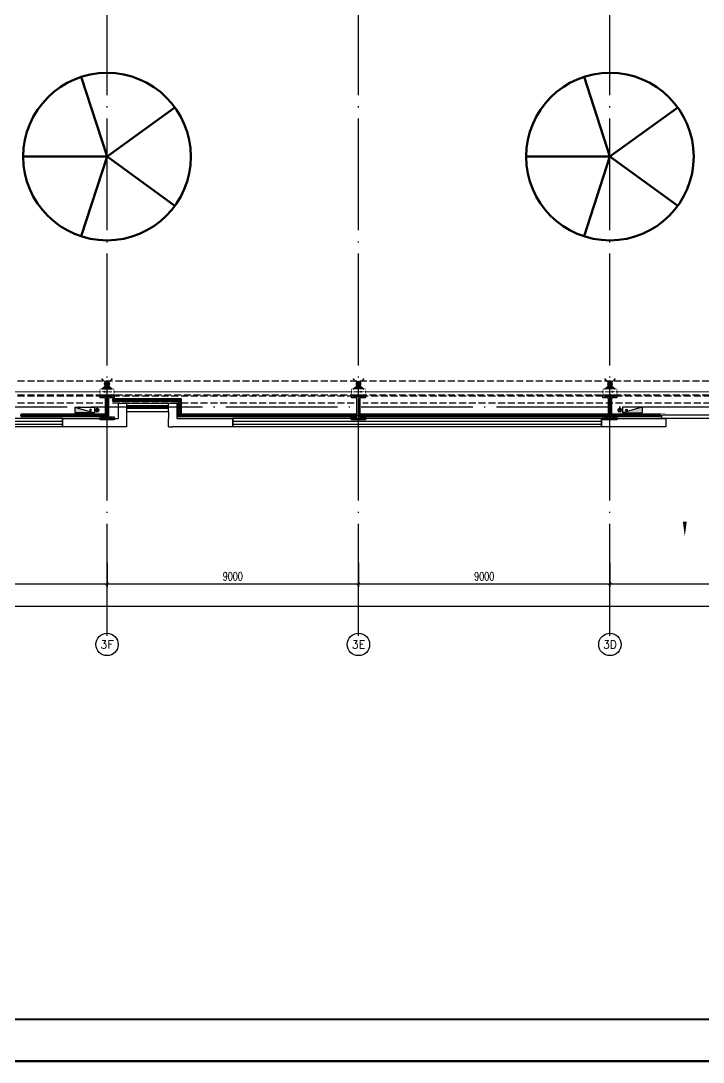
# Model space of a CAD drawing. Extents: x -1396510 to 1250330, y -1892470 to 1623980.
# Drawn here: x 471280 to 495703, y -1383327 to -1346036 of the extents above; entities that cross this region are included whole.
import ezdxf
from ezdxf.enums import TextEntityAlignment as Align

# ---------------------------------------------------------------- set-up
doc = ezdxf.new("R2010")
doc.units = 0
doc.header["$LTSCALE"] = 1000
doc.header["$MEASUREMENT"] = 0
for name, pattern in [('10平面$0$DASH', [0.35, 0.25, -0.1]), ('DASH', [0.35, 0.25, -0.1]), ('DOTE', [2.42, 2, -0.2, 0.02, -0.2])]:
    doc.linetypes.add(name, pattern=pattern)
doc.layers.get('Defpoints').update_dxf_attribs({"color": 210})
for name, color, linetype in [('0-cxFrame', 155, 'Continuous'), ('10平面$0$WINDOW', 4, 'Continuous'), ('A-AXIS-D', 1, 'Continuous'), ('A-AXIS-DOTE', 14, 'DOTE'), ('A-AXIS-SYMB', 3, 'Continuous'), ('A-HATCH-2', 251, 'Continuous'), ('A-HRAIL', 173, 'Continuous'), ('A-LIN-V', 9, 'Continuous'), ('A-SFCE', 30, 'Continuous'), ('A-WINDOW', 140, 'Continuous'), ('AS-COLN', 6, 'Continuous'), ('AS-WALL', 40, 'Continuous'), ('EQUIP-应急', 3, 'Continuous'), ('EQUIP-照明', 3, 'Continuous'), ('SB_ZF消火栓', 10, 'Continuous'), ('SB_ZF消火栓M', 10, 'Continuous'), ('WIRE-照明', 1, 'Continuous'), ('建-窗', 4, 'Continuous')]:
    doc.layers.add(name, color=color, linetype=linetype)
doc.layers.add('0-cxText', color=131, linetype='Continuous', lineweight=25)
doc.layers.add('LG-ZF消防', color=1, linetype='Continuous', lineweight=60)
doc.layers.add('A-云线2', color=3, linetype='Continuous', plot=False)
doc.styles.add('_TCH_AXIS', font='COMPLEX', dxfattribs={"bigfont": 'GBCBIG'})
doc.styles.add('_TCH_DIM_T3', font='SIMPLEX', dxfattribs={"width": 0.705882, "bigfont": 'GBCBIG'})
doc.styles.add('_TEL_DIM', font='SIMPLEX', dxfattribs={"width": 0.8, "height": 3.5, "bigfont": 'HZTXT'})
doc.styles.add('cx_tuming', font='simhei.ttf')
doc.styles.add('cx_tuqian1', font='')
doc.styles.add('黑体', font='simhei.ttf', dxfattribs={"height": 12})
doc.styles.get('cx_tuqian1').set_extended_font_data('SimSun')
doc.dimstyles.new('_TCH_ARCH&&100', dxfattribs={"dimtxt": 297.5, "dimasz": 100, "dimexe": 100, "dimexo": 100, "dimgap": 126.25, "dimtad": 1, "dimdec": 0, "dimzin": 0, "dimdsep": 46, "dimtxsty": '_TCH_DIM_T3', "dimblk": 'ARCHTICK', "dimcen": 0.09, "dimclrt": 7, "dimazin": 2, "dimtfac": 1, "dimtdec": 0, "dimtix": 1, "dimtmove": 2, "dimatfit": 3, "dimfxl": 0, "dimtolj": 1, "dimtzin": 0, "dimarcsym": 0})

# ---------------------------------------------------------------- blocks, each defined once
blk = doc.blocks.new('WINDOW2DLIB$DYNSTYLE$00000005')
at = {"color": 0}
for points in [[(-0.5, 0.5), (-0.5, -0.5)], [(-0.5, 0.5), (0.5, 0.5)], [(0.5, -0.5), (0.5, 0.5)], [(0.5, 0.1667), (-0.5, 0.1667)], [(0.5, -0.1667), (-0.5, -0.1667)], [(-0.5, -0.5), (0.5, -0.5)]]:
    blk.add_lwpolyline(points, dxfattribs=at)
blk = doc.blocks.new('10平面$0$$DorLib2D$00000126')
at = {"color": 0, "linetype": 'Continuous'}
for p, q in [((-0.532, 0.5), (-0.532, 0.9)), ((0.532, 0.9), (0.532, 0.5))]:
    blk.add_line(p, q, dxfattribs=at)
at = {"color": 0, "linetype": '10平面$0$DASH'}
for p, q in [((-0.532, 0.9), (0.532, 0.9)), ((-0.532, 0.5), (0.532, 0.5))]:
    blk.add_line(p, q, dxfattribs=at)
blk = doc.blocks.new('42343243')
at = {"layer": 'AS-WALL'}
for p, q in [((-173154, 1223170), (-175454, 1223170)), ((-175454, 1223170), (-175454, 1222870)), ((-173154, 1222620), (-173154, 1223170)), ((-171654, 1223170), (-171504, 1223170)), ((-171654, 1223170), (-171654, 1222870)), ((-169354, 1223170), (-171504, 1223170)), ((-169354, 1222870), (-169354, 1223170)), ((-153854, 1223170), (-156154, 1223170)), ((-156154, 1223170), (-156154, 1222870)), ((-153854, 1222870), (-153854, 1223170)), ((-175454, 1222870), (-173454, 1222870)), ((-173454, 1222320), (-173454, 1222870)), ((-171654, 1222870), (-171654, 1222870)), ((-171654, 1222620), (-171654, 1222870)), ((-171354, 1222320), (-171354, 1222870)), ((-171354, 1222870), (-169354, 1222870)), ((-156154, 1222870), (-153854, 1222870)), ((-173154, 1222320), (-173154, 1222620)), ((-171654, 1222620), (-171654, 1222320)), ((-173454, 1222320), (-173154, 1222320)), ((-171654, 1222320), (-171354, 1222320))]:
    blk.add_line(p, q, dxfattribs=at)
at = {"layer": '10平面$0$WINDOW', "xscale": 5000, "yscale": 300, "zscale": 300, "rotation": 180}
blk.add_blockref('10平面$0$$DorLib2D$00000126', (-151354, 1223020), dxfattribs=at)
at = {"layer": '建-窗', "zscale": 300}
for p, xscale, yscale, rotation in [((-185904, 1223020), -20900, -300, 359.9999999994913), ((-162754, 1223020), -13200, -300, 359.9999999996728), ((-172404, 1222470), -1500, 300, 179.9999999999555)]:
    blk.add_blockref('WINDOW2DLIB$DYNSTYLE$00000005', p, dxfattribs=dict(at, xscale=xscale, yscale=yscale, rotation=rotation))
blk = doc.blocks.new('4324324')
at = {"layer": 'A-HATCH-2', "color": 8, "linetype": 'DASH'}
for p, q in [((-312854, 549870), (-138054, 549870)), ((-312854, 549370), (-138054, 549370))]:
    blk.add_line(p, q, dxfattribs=at)
blk = doc.blocks.new('w4324324')
at = {"layer": 'A-HATCH-2', "color": 0, "lineweight": 60}
for q in [(-1694760, 686605), (-1697614, 684532), (-1691907, 684532), (-1696524, 681178), (-1692997, 681178)]:
    blk.add_line((-1694760, 683605), q, dxfattribs=at)
blk.add_circle((-1694760, 683605), 3000, dxfattribs=at)
blk = doc.blocks.new('342343')
at = {"layer": 'A-LIN-V', "color": 8}
for p in [(1030710, -26444), (1030710, -44444)]:
    blk.add_blockref('w4324324', p, dxfattribs=at)
blk = doc.blocks.new('w42343243')
at = {"layer": 'A-HATCH-2', "color": 8}
blk.add_lwpolyline([(-165104, 621070), (-164604, 621070), (-164604, 620958), (-164800, 620958), (-164800, 620282), (-164604, 620282), (-164604, 620170), (-165104, 620170), (-165104, 620282), (-164908, 620282), (-164908, 620958), (-165104, 620958)], close=True, dxfattribs=at)
at = {"layer": 'AS-COLN', "color": 3}
blk.add_lwpolyline([(-165054, 621020), (-164654, 621020), (-164654, 621008), (-164850, 621008), (-164850, 620232), (-164654, 620232), (-164654, 620220), (-165054, 620220), (-165054, 620232), (-164858, 620232), (-164858, 621008), (-165054, 621008)], close=True, dxfattribs=at)
blk = doc.blocks.new('42343')
at = {"layer": 'A-WINDOW'}
for p in [(-9000, -71700), (0, -71700), (9000, -71700)]:
    blk.add_blockref('w42343243', p, dxfattribs=at)
blk = doc.blocks.new('3333')
at = {"layer": 'A-SFCE', "const_width": 20}
blk.add_lwpolyline([(-227064, 766320), (-227064, 766510), (-227244, 766510), (-227244, 766320)], dxfattribs=at)
blk = doc.blocks.new('A$C5D961328')
at = {"layer": 'SB_ZF消火栓'}
blk.add_hatch(color=256, dxfattribs=at).paths.add_polyline_path([(0, 40), (700, 40), (700, 240)])
for p, q in [((700, 240), (0, 240)), ((0, 240), (0, 40)), ((700, 240), (0, 40)), ((0, 40), (700, 40)), ((700, 240), (700, 40))]:
    blk.add_line(p, q, dxfattribs=at)
at = {"layer": 'SB_ZF消火栓', "color": 1}
blk.add_circle((140, 140), 32.5, dxfattribs=at)
blk = doc.blocks.new('we42342343234')
at = {"layer": 'LG-ZF消防'}
for centre in [(-174204, 548820), (-155504, 548820)]:
    blk.add_circle(centre, 50, dxfattribs=at)
at = {"layer": 'SB_ZF消火栓M', "xscale": -1}
blk.add_blockref('A$C5D961328', (-174304, 548680), dxfattribs=at)
at = {"layer": 'SB_ZF消火栓M'}
blk.add_blockref('A$C5D961328', (-155404, 548680), dxfattribs=at)
blk = doc.blocks.new('_ArchTick')
at = {"color": 0, "linetype": 'ByBlock', "const_width": 0.4}
blk.add_lwpolyline([(-0.5, -0.5), (0.5, 0.5)], dxfattribs=at)
blk = doc.blocks.new('*D5814')
at = {"layer": 'A-AXIS-D', "color": 0, "lineweight": -2, "transparency": 16777216}
for p, q in [((130000, -77370), (130000, -78228)), ((139000, -77370), (139000, -78228)), ((130000, -78128), (139000, -78128))]:
    blk.add_line(p, q, dxfattribs=at)
at = {"layer": 'Defpoints', "color": 0, "transparency": 16777216}
for p in [(130000, -77270), (139000, -77270), (139000, -78128)]:
    blk.add_point(p, dxfattribs=at)
at = {"layer": 'A-AXIS-D', "color": 0, "lineweight": -2, "transparency": 16777216, "xscale": 100, "yscale": 100, "zscale": 100, "rotation": 180}
blk.add_blockref('_ArchTick', (130000, -78128), dxfattribs=at)
at = {"layer": 'A-AXIS-D', "color": 0, "lineweight": -2, "transparency": 16777216, "xscale": 100, "yscale": 100, "zscale": 100}
blk.add_blockref('_ArchTick', (139000, -78128), dxfattribs=at)
at = {"layer": 'A-AXIS-D', "color": 7, "transparency": 16777216, "insert": (134500, -77853), "char_height": 297.5, "attachment_point": 5, "style": '_TCH_DIM_T3'}
blk.add_mtext('\\A1;9000', dxfattribs=at)
blk = doc.blocks.new('*D5815')
at = {"layer": 'A-AXIS-D', "color": 0, "lineweight": -2, "transparency": 16777216}
for p, q in [((139000, -77370), (139000, -78228)), ((148000, -77370), (148000, -78228)), ((139000, -78128), (148000, -78128))]:
    blk.add_line(p, q, dxfattribs=at)
at = {"layer": 'Defpoints', "color": 0, "transparency": 16777216}
for p in [(139000, -77270), (148000, -77270), (148000, -78128)]:
    blk.add_point(p, dxfattribs=at)
at = {"layer": 'A-AXIS-D', "color": 0, "lineweight": -2, "transparency": 16777216, "xscale": 100, "yscale": 100, "zscale": 100, "rotation": 180}
blk.add_blockref('_ArchTick', (139000, -78128), dxfattribs=at)
at = {"layer": 'A-AXIS-D', "color": 0, "lineweight": -2, "transparency": 16777216, "xscale": 100, "yscale": 100, "zscale": 100}
blk.add_blockref('_ArchTick', (148000, -78128), dxfattribs=at)
at = {"layer": 'A-AXIS-D', "color": 7, "transparency": 16777216, "insert": (143500, -77853), "char_height": 297.5, "attachment_point": 5, "style": '_TCH_DIM_T3'}
blk.add_mtext('\\A1;9000', dxfattribs=at)
blk = doc.blocks.new('*D5816')
at = {"layer": 'A-AXIS-D', "color": 0, "lineweight": -2, "transparency": 16777216}
for p, q in [((148000, -77370), (148000, -78228)), ((157000, -77370), (157000, -78228)), ((148000, -78128), (157000, -78128))]:
    blk.add_line(p, q, dxfattribs=at)
at = {"layer": 'Defpoints', "color": 0, "transparency": 16777216}
for p in [(148000, -77270), (157000, -77270), (157000, -78128)]:
    blk.add_point(p, dxfattribs=at)
at = {"layer": 'A-AXIS-D', "color": 0, "lineweight": -2, "transparency": 16777216, "xscale": 100, "yscale": 100, "zscale": 100, "rotation": 180}
blk.add_blockref('_ArchTick', (148000, -78128), dxfattribs=at)
at = {"layer": 'A-AXIS-D', "color": 0, "lineweight": -2, "transparency": 16777216, "xscale": 100, "yscale": 100, "zscale": 100}
blk.add_blockref('_ArchTick', (157000, -78128), dxfattribs=at)
at = {"layer": 'A-AXIS-D', "color": 7, "transparency": 16777216, "insert": (152500, -77853), "char_height": 297.5, "attachment_point": 5, "style": '_TCH_DIM_T3'}
blk.add_mtext('\\A1;9000', dxfattribs=at)
blk = doc.blocks.new('*D5817')
at = {"layer": 'A-AXIS-D', "color": 0, "lineweight": -2, "transparency": 16777216}
for p, q in [((157000, -77370), (157000, -78228)), ((166000, -77370), (166000, -78228)), ((157000, -78128), (166000, -78128))]:
    blk.add_line(p, q, dxfattribs=at)
at = {"layer": 'Defpoints', "color": 0, "transparency": 16777216}
for p in [(157000, -77270), (166000, -77270), (166000, -78128)]:
    blk.add_point(p, dxfattribs=at)
at = {"layer": 'A-AXIS-D', "color": 0, "lineweight": -2, "transparency": 16777216, "xscale": 100, "yscale": 100, "zscale": 100, "rotation": 180}
blk.add_blockref('_ArchTick', (157000, -78128), dxfattribs=at)
at = {"layer": 'A-AXIS-D', "color": 0, "lineweight": -2, "transparency": 16777216, "xscale": 100, "yscale": 100, "zscale": 100}
blk.add_blockref('_ArchTick', (166000, -78128), dxfattribs=at)
at = {"layer": 'A-AXIS-D', "color": 7, "transparency": 16777216, "insert": (161500, -77853), "char_height": 297.5, "attachment_point": 5, "style": '_TCH_DIM_T3'}
blk.add_mtext('\\A1;9000', dxfattribs=at)
blk = doc.blocks.new('*D5830')
at = {"layer": 'A-AXIS-D', "color": 0, "lineweight": -2, "transparency": 16777216}
for p, q in [((-900, -77470), (-900, -79028)), ((184800, -77470), (184800, -79028)), ((-900, -78928), (184800, -78928))]:
    blk.add_line(p, q, dxfattribs=at)
at = {"layer": 'Defpoints', "color": 0, "transparency": 16777216}
for p in [(-900, -77370), (184800, -77370), (184800, -78928)]:
    blk.add_point(p, dxfattribs=at)
at = {"layer": 'A-AXIS-D', "color": 0, "lineweight": -2, "transparency": 16777216, "xscale": 100, "yscale": 100, "zscale": 100, "rotation": 180}
blk.add_blockref('_ArchTick', (-900, -78928), dxfattribs=at)
at = {"layer": 'A-AXIS-D', "color": 0, "lineweight": -2, "transparency": 16777216, "xscale": 100, "yscale": 100, "zscale": 100}
blk.add_blockref('_ArchTick', (184800, -78928), dxfattribs=at)
at = {"layer": 'A-AXIS-D', "color": 7, "transparency": 16777216, "insert": (91950, -78653), "char_height": 297.5, "attachment_point": 5, "style": '_TCH_DIM_T3'}
blk.add_mtext('\\A1;185700', dxfattribs=at)
blk = doc.blocks.new('99平面图例外参$0$$LinePat$圆环')
for points in [[(0, 150), (300, 150)], [(0, 0), (300, 0)], [(0, -150), (300, -150)]]:
    blk.add_lwpolyline(points)
at = {"color": 0}
blk.add_circle((150, 0), 150, dxfattribs=at)
blk = doc.blocks.new('$equip_U$00000208(EQ-138-沈勤辉)')
blk.add_hatch(color=256).paths.add_polyline_path([(0.21, 0.37), (0.5, 0.3), (0.21, 0.23)])
at = {"color": 7, "lineweight": 0}
blk.add_line((-0.5, 0.3), (0.21, 0.3), dxfattribs=at)
at = {"lineweight": 0, "const_width": 0.0571}
blk.add_lwpolyline([(-0.66, 0), (0.66, 0, 0.414214), (0.72, 0.06), (0.72, 0.54, 0.414213), (0.66, 0.6), (-0.66, 0.6, 0.414214), (-0.72, 0.54, 0), (-0.72, 0.06, 0.414245), (-0.66, 0, 18481.445439)], format="xyb", dxfattribs=at)
blk.add_lwpolyline([(0.21, 0.37), (0.5, 0.3), (0.21, 0.23), (0.21, 0.37)], dxfattribs=at)
for p in [(-0.72, 0.3), (0, 0.6), (0, 0), (0.72, 0.3)]:
    blk.add_point(p)
at = {"color": 7, "style": '_TEL_DIM', "flags": 1}
for tag in ['A', 'REMARK']:
    blk.add_attdef(tag, text='', height=0.00002, dxfattribs=at).set_placement((0, 0), align=Align.MIDDLE_CENTER)
blk = doc.blocks.new('$equip$00003158')
h = blk.add_hatch(color=256)
h.dxf.hatch_style = 1
h.paths.add_polyline_path([(0, 0.25, -0.198912), (-0.18, 0.32), (-0.5, 0), (0.5, 0), (0.18, 0.32, -0.198912)])
blk.add_hatch(color=256).paths.add_polyline_path([(0, 0.75, 1), (0, 0.25, 1)])
for p, q in [((-0.5, 1), (-0.18, 0.68)), ((-0.5, 0), (-0.18, 0.32)), ((-0.5, 0), (0.5, 0)), ((0.18, 0.68), (0.5, 1)), ((0.18, 0.32), (0.5, 0))]:
    blk.add_line(p, q)
blk.add_circle((0, 0.5), 0.25)
for p in [(-0.5, 1), (-0.5, 0), (0, 0), (0.5, 1), (0.5, 0)]:
    blk.add_point(p)
at = {"color": 7, "style": '_TEL_DIM', "flags": 1}
for tag in ['A', 'REMARK']:
    blk.add_attdef(tag, text='', height=0.00002, dxfattribs=at).set_placement((0, 0), align=Align.MIDDLE_CENTER)
blk = doc.blocks.new('TK22.A0+2 L(Dragon)')
at = {"layer": '0-cxFrame', "color": 7, "const_width": 0.5}
blk.add_lwpolyline([(0, 0), (-1783, 0), (-1783, 841), (0, 841)], close=True, dxfattribs=at)
at = {"layer": '0-cxFrame', "const_width": 0.5}
blk.add_lwpolyline([(-80, 10), (-1763, 10), (-1763, 831), (-80, 831)], close=True, dxfattribs=at)
at = {"style": '黑体', "flags": 4}
blk.add_attdef('图幅', text='', height=3.3, dxfattribs=at).set_placement((-40, 3), align=Align.RIGHT)
at = {"layer": '0-cxText', "flags": 4}
for tag, height, style, p in [('建设单位', 3.5, 'cx_tuming', (-45, 240)), ('项目名称', 3.5, 'cx_tuming', (-45, 210)), ('子项名称', 3.5, 'cx_tuming', (-45, 180)), ('工程编号', 3.3, 'cx_tuqian1', (-35, 165)), ('图名1', 3.5, 'cx_tuming', (-45, 87)), ('图名2', 3.5, 'cx_tuming', (-45, 79)), ('图名3', 3.5, 'cx_tuming', (-45, 71)), ('出图日期', 3.3, 'cx_tuqian1', (-39, 60)), ('专业', 3.3, 'cx_tuqian1', (-55, 52)), ('图号', 3.3, 'cx_tuqian1', (-55, 44)), ('版次', 3.3, 'cx_tuqian1', (-20, 44))]:
    blk.add_attdef(tag, text='', height=height, dxfattribs=dict(at, style=style)).set_placement(p, align=Align.MIDDLE)
at = {"layer": 'Defpoints', "color": 6, "flags": 4}
for tag, height, style, p in [('tufu', 3.3, '黑体', (-12, 12)), ('dwfname', 4, 'cx_tuqian1', (-80, 3))]:
    blk.add_attdef(tag, text='', height=height, dxfattribs=dict(at, style=style)).set_placement(p, align=Align.RIGHT)
blk = doc.blocks.new('世赫3#厂房一层0821')
at = {"layer": 'A-AXIS-D'}
for centre in [(139000, -80296), (148000, -80296), (157000, -80296)]:
    blk.add_circle(centre, 400, dxfattribs=at)
at = {"layer": 'A-AXIS-DOTE', "color": 8, "ltscale": 2}
for p, q in [((139000, -79980), (139000, 5514)), ((148000, -79980), (148000, 5514)), ((157000, -79980), (157000, 5514)), ((190814.2, -71800), (-5155.8, -71800))]:
    blk.add_line(p, q, dxfattribs=at)
at = {"layer": 'A-AXIS-SYMB', "color": 8}
blk.add_lwpolyline([(159680, -74962.3, 0, 0, 0), (159680, -76422.3, 0, 140, 0), (159680, -75897.3, 0, 0, 0)], format="xyseb", dxfattribs=at)
at = {"layer": 'A-SFCE', "linetype": 'DASH'}
for p, q in [((138850, -71400), (121150, -71400)), ((165850, -71400), (148150, -71400)), ((138850, -71650), (121150, -71650)), ((165850, -71650), (148150, -71650))]:
    blk.add_line(p, q, dxfattribs=at)
at = {"layer": 'A-SFCE', "color": 2, "linetype": 'DASH'}
for p, q in [((147850, -71400), (139150, -71400)), ((147850, -71650), (139150, -71650))]:
    blk.add_line(p, q, dxfattribs=at)
at = {"layer": 'A-HRAIL', "yscale": 0.3333333333111111, "zscale": 0.3333333333111111}
for p, xscale, rotation in [((139302.1, -71549.9), 0.3402776645396762, 180), ((139404.2, -71549.9), 0.3402776645396762, 180), ((139506.3, -71549.9), 0.3402776645396762, 180), ((139608.3, -71549.9), 0.3402776645396762, 180), ((139710.4, -71549.9), 0.3402776645396762, 180), ((139812.5, -71549.9), 0.3402776645396762, 180), ((139914.6, -71549.9), 0.3402776645396762, 180), ((140016.7, -71549.9), 0.3402776645396762, 180), ((140118.8, -71549.9), 0.3402776645396762, 180), ((140220.8, -71549.9), 0.3402776645396762, 180), ((140322.9, -71549.9), 0.3402776645396762, 180), ((140425, -71549.9), 0.3402776645396762, 180), ((140527.1, -71549.9), 0.3402776645396762, 180), ((140629.2, -71549.9), 0.3402776645396762, 180), ((140731.3, -71549.9), 0.3402776645396762, 180), ((140833.3, -71549.9), 0.3402776645396762, 180), ((140935.4, -71549.9), 0.3402776645396762, 180), ((141037.5, -71549.9), 0.3402776645396762, 180), ((141139.6, -71549.9), 0.3402776645396762, 180), ((141241.7, -71549.9), 0.3402776645396762, 180), ((141343.8, -71549.9), 0.3402776645396762, 180), ((141445.8, -71549.9), 0.3402776645396762, 180), ((141547.9, -71549.9), 0.3402776645396762, 180), ((141650, -71549.9), 0.3402776645396762, 180), ((141600, -71499.9), 0.3611111226889233, 270), ((141600, -71608.3), 0.3611111226889233, 270), ((141600, -71716.6), 0.3611111226889233, 270), ((141600, -71824.9), 0.3611111226889233, 270), ((141600, -71933.3), 0.3611111226889233, 270), ((136015.7, -72093.9), 0.3368181817957273, 180.0000000002033), ((136116.7, -72093.9), 0.3368181817957273, 180.0000000002033), ((136217.8, -72093.9), 0.3368181817957273, 180.0000000002033), ((136318.8, -72093.9), 0.3368181817957273, 180.0000000002033), ((136419.9, -72093.9), 0.3368181817957273, 180.0000000002033), ((136520.9, -72093.9), 0.3368181817957273, 180.0000000002033), ((136622, -72093.9), 0.3368181817957273, 180.0000000002033), ((136723, -72093.9), 0.3368181817957273, 180.0000000002033), ((136824, -72093.9), 0.3368181817957273, 180.0000000002033), ((136925.1, -72093.9), 0.3368181817957273, 180.0000000002033), ((137026.1, -72093.9), 0.3368181817957273, 180.0000000002033), ((137127.2, -72093.9), 0.3368181817957273, 180.0000000002033), ((137228.2, -72093.9), 0.3368181817957273, 180.0000000002033), ((137329.3, -72093.9), 0.3368181817957273, 180.0000000002033), ((137430.3, -72093.9), 0.3368181817957273, 180.0000000002033), ((137531.4, -72093.9), 0.3368181817957273, 180.0000000002033), ((137632.4, -72093.9), 0.3368181817957273, 180.0000000002033), ((137733.5, -72093.9), 0.3368181817957273, 180.0000000002033), ((137834.5, -72093.9), 0.3368181817957273, 180.0000000002033), ((137935.5, -72093.9), 0.3368181817957273, 180.0000000002033), ((138036.6, -72093.9), 0.3368181817957273, 180.0000000002033), ((138137.6, -72093.9), 0.3368181817957273, 180.0000000002033), ((138238.7, -72093.9), 0.3368181817957273, 180.0000000002033), ((138339.7, -72093.9), 0.3368181817957273, 180.0000000002033), ((138440.8, -72093.9), 0.3368181817957273, 180.0000000002033), ((138541.8, -72093.9), 0.3368181817957273, 180.0000000002033), ((138642.9, -72093.9), 0.3368181817957273, 180.0000000002033), ((138743.9, -72093.9), 0.3368181817957273, 180.0000000002033), ((138845, -72093.9), 0.3368181817957273, 180.0000000002033), ((138946, -72093.9), 0.3368181817957273, 180.0000000002033), ((141600, -72041.6), 0.3611111226889233, 270), ((141651.5, -72093.9), 0.3384127415271159, 180.0000000002033), ((141753, -72093.9), 0.3384127415271159, 180.0000000002033), ((141854.6, -72093.9), 0.3384127415271159, 180.0000000002033), ((141956.1, -72093.9), 0.3384127415271159, 180.0000000002033), ((142057.6, -72093.9), 0.3384127415271159, 180.0000000002033), ((142159.1, -72093.9), 0.3384127415271159, 180.0000000002033), ((142260.7, -72093.9), 0.3384127415271159, 180.0000000002033), ((142362.2, -72093.9), 0.3384127415271159, 180.0000000002033), ((142463.7, -72093.9), 0.3384127415271159, 180.0000000002033), ((142565.2, -72093.9), 0.3384127415271159, 180.0000000002033), ((142666.8, -72093.9), 0.3384127415271159, 180.0000000002033), ((142768.3, -72093.9), 0.3384127415271159, 180.0000000002033), ((142869.8, -72093.9), 0.3384127415271159, 180.0000000002033), ((142971.3, -72093.9), 0.3384127415271159, 180.0000000002033), ((143072.9, -72093.9), 0.3384127415271159, 180.0000000002033), ((143174.4, -72093.9), 0.3384127415271159, 180.0000000002033), ((143275.9, -72093.9), 0.3384127415271159, 180.0000000002033), ((143377.4, -72093.9), 0.3384127415271159, 180.0000000002033), ((143479, -72093.9), 0.3384127415271159, 180.0000000002033), ((143580.5, -72093.9), 0.3384127415271159, 180.0000000002033), ((143682, -72093.9), 0.3384127415271159, 180.0000000002033), ((143783.5, -72093.9), 0.3384127415271159, 180.0000000002033), ((143885, -72093.9), 0.3384127415271159, 180.0000000002033), ((143986.6, -72093.9), 0.3384127415271159, 180.0000000002033), ((144088.1, -72093.9), 0.3384127415271159, 180.0000000002033), ((144189.6, -72093.9), 0.3384127415271159, 180.0000000002033), ((144291.1, -72093.9), 0.3384127415271159, 180.0000000002033), ((144392.7, -72093.9), 0.3384127415271159, 180.0000000002033), ((144494.2, -72093.9), 0.3384127415271159, 180.0000000002033), ((144595.7, -72093.9), 0.3384127415271159, 180.0000000002033), ((144697.2, -72093.9), 0.3384127415271159, 180.0000000002033), ((144798.8, -72093.9), 0.3384127415271159, 180.0000000002033), ((144900.3, -72093.9), 0.3384127415271159, 180.0000000002033), ((145001.8, -72093.9), 0.3384127415271159, 180.0000000002033), ((145103.3, -72093.9), 0.3384127415271159, 180.0000000002033), ((145204.9, -72093.9), 0.3384127415271159, 180.0000000002033), ((145306.4, -72093.9), 0.3384127415271159, 180.0000000002033), ((145407.9, -72093.9), 0.3384127415271159, 180.0000000002033), ((145509.4, -72093.9), 0.3384127415271159, 180.0000000002033), ((145611, -72093.9), 0.3384127415271159, 180.0000000002033), ((145712.5, -72093.9), 0.3384127415271159, 180.0000000002033), ((145814, -72093.9), 0.3384127415271159, 180.0000000002033), ((145915.5, -72093.9), 0.3384127415271159, 180.0000000002033), ((146017, -72093.9), 0.3384127415271159, 180.0000000002033), ((146118.6, -72093.9), 0.3384127415271159, 180.0000000002033), ((146220.1, -72093.9), 0.3384127415271159, 180.0000000002033), ((146321.6, -72093.9), 0.3384127415271159, 180.0000000002033), ((146423.1, -72093.9), 0.3384127415271159, 180.0000000002033), ((146524.7, -72093.9), 0.3384127415271159, 180.0000000002033), ((146626.2, -72093.9), 0.3384127415271159, 180.0000000002033), ((146727.7, -72093.9), 0.3384127415271159, 180.0000000002033), ((146829.2, -72093.9), 0.3384127415271159, 180.0000000002033), ((146930.8, -72093.9), 0.3384127415271159, 180.0000000002033), ((147032.3, -72093.9), 0.3384127415271159, 180.0000000002033), ((147133.8, -72093.9), 0.3384127415271159, 180.0000000002033), ((147235.3, -72093.9), 0.3384127415271159, 180.0000000002033), ((147336.9, -72093.9), 0.3384127415271159, 180.0000000002033), ((147438.4, -72093.9), 0.3384127415271159, 180.0000000002033), ((147539.9, -72093.9), 0.3384127415271159, 180.0000000002033), ((147641.4, -72093.9), 0.3384127415271159, 180.0000000002033), ((147743, -72093.9), 0.3384127415271159, 180.0000000002033), ((147844.5, -72093.9), 0.3384127415271159, 180.0000000002033), ((147946, -72093.9), 0.3384127415271159, 180.0000000002033), ((148155, -72093.9), 0.3368181817957239, 180.0000000002033), ((148256.1, -72093.9), 0.3368181817957239, 180.0000000002033), ((148357.1, -72093.9), 0.3368181817957239, 180.0000000002033), ((148458.2, -72093.9), 0.3368181817957239, 180.0000000002033), ((148559.2, -72093.9), 0.3368181817957239, 180.0000000002033), ((148660.3, -72093.9), 0.3368181817957239, 180.0000000002033), ((148761.3, -72093.9), 0.3368181817957239, 180.0000000002033), ((148862.4, -72093.9), 0.3368181817957239, 180.0000000002033), ((148963.4, -72093.9), 0.3368181817957239, 180.0000000002033), ((149064.5, -72093.9), 0.3368181817957239, 180.0000000002033), ((149165.5, -72093.9), 0.3368181817957239, 180.0000000002033), ((149266.5, -72093.9), 0.3368181817957239, 180.0000000002033), ((149367.6, -72093.9), 0.3368181817957239, 180.0000000002033), ((149468.6, -72093.9), 0.3368181817957239, 180.0000000002033), ((149569.7, -72093.9), 0.3368181817957239, 180.0000000002033), ((149670.7, -72093.9), 0.3368181817957239, 180.0000000002033), ((149771.8, -72093.9), 0.3368181817957239, 180.0000000002033), ((149872.8, -72093.9), 0.3368181817957239, 180.0000000002033), ((149973.9, -72093.9), 0.3368181817957239, 180.0000000002033), ((150074.9, -72093.9), 0.3368181817957239, 180.0000000002033), ((150176, -72093.9), 0.3368181817957239, 180.0000000002033), ((150277, -72093.9), 0.3368181817957239, 180.0000000002033), ((150378, -72093.9), 0.3368181817957239, 180.0000000002033), ((150479.1, -72093.9), 0.3368181817957239, 180.0000000002033), ((150580.1, -72093.9), 0.3368181817957239, 180.0000000002033), ((150681.2, -72093.9), 0.3368181817957239, 180.0000000002033), ((150782.2, -72093.9), 0.3368181817957239, 180.0000000002033), ((150883.3, -72093.9), 0.3368181817957239, 180.0000000002033), ((150984.3, -72093.9), 0.3368181817957239, 180.0000000002033), ((151085.4, -72093.9), 0.3368181817957239, 180.0000000002033), ((151186.4, -72093.9), 0.3368181817957239, 180.0000000002033), ((151287.5, -72093.9), 0.3368181817957239, 180.0000000002033), ((151388.5, -72093.9), 0.3368181817957239, 180.0000000002033), ((151489.5, -72093.9), 0.3368181817957239, 180.0000000002033), ((151590.6, -72093.9), 0.3368181817957239, 180.0000000002033), ((151691.6, -72093.9), 0.3368181817957239, 180.0000000002033), ((151792.7, -72093.9), 0.3368181817957239, 180.0000000002033), ((151893.7, -72093.9), 0.3368181817957239, 180.0000000002033), ((151994.8, -72093.9), 0.3368181817957239, 180.0000000002033), ((152095.8, -72093.9), 0.3368181817957239, 180.0000000002033), ((152196.9, -72093.9), 0.3368181817957239, 180.0000000002033), ((152297.9, -72093.9), 0.3368181817957239, 180.0000000002033), ((152399, -72093.9), 0.3368181817957239, 180.0000000002033), ((152500, -72093.9), 0.3368181817957239, 180.0000000002033), ((152601, -72093.9), 0.3368181817957239, 180.0000000002033), ((152702.1, -72093.9), 0.3368181817957239, 180.0000000002033), ((152803.1, -72093.9), 0.3368181817957239, 180.0000000002033), ((152904.2, -72093.9), 0.3368181817957239, 180.0000000002033), ((153005.2, -72093.9), 0.3368181817957239, 180.0000000002033), ((153106.3, -72093.9), 0.3368181817957239, 180.0000000002033), ((153207.3, -72093.9), 0.3368181817957239, 180.0000000002033), ((153308.4, -72093.9), 0.3368181817957239, 180.0000000002033), ((153409.4, -72093.9), 0.3368181817957239, 180.0000000002033), ((153510.5, -72093.9), 0.3368181817957239, 180.0000000002033), ((153611.5, -72093.9), 0.3368181817957239, 180.0000000002033), ((153712.5, -72093.9), 0.3368181817957239, 180.0000000002033), ((153813.6, -72093.9), 0.3368181817957239, 180.0000000002033), ((153914.6, -72093.9), 0.3368181817957239, 180.0000000002033), ((154015.7, -72093.9), 0.3368181817957239, 180.0000000002033), ((154116.7, -72093.9), 0.3368181817957239, 180.0000000002033), ((154217.8, -72093.9), 0.3368181817957239, 180.0000000002033), ((154318.8, -72093.9), 0.3368181817957239, 180.0000000002033), ((154419.9, -72093.9), 0.3368181817957239, 180.0000000002033), ((154520.9, -72093.9), 0.3368181817957239, 180.0000000002033), ((154622, -72093.9), 0.3368181817957239, 180.0000000002033), ((154723, -72093.9), 0.3368181817957239, 180.0000000002033), ((154824, -72093.9), 0.3368181817957239, 180.0000000002033), ((154925.1, -72093.9), 0.3368181817957239, 180.0000000002033), ((155026.1, -72093.9), 0.3368181817957239, 180.0000000002033), ((155127.2, -72093.9), 0.3368181817957239, 180.0000000002033), ((155228.2, -72093.9), 0.3368181817957239, 180.0000000002033), ((155329.3, -72093.9), 0.3368181817957239, 180.0000000002033), ((155430.3, -72093.9), 0.3368181817957239, 180.0000000002033), ((155531.4, -72093.9), 0.3368181817957239, 180.0000000002033), ((155632.4, -72093.9), 0.3368181817957239, 180.0000000002033), ((155733.5, -72093.9), 0.3368181817957239, 180.0000000002033), ((155834.5, -72093.9), 0.3368181817957239, 180.0000000002033), ((155935.5, -72093.9), 0.3368181817957239, 180.0000000002033), ((156036.6, -72093.9), 0.3368181817957239, 180.0000000002033), ((156137.6, -72093.9), 0.3368181817957239, 180.0000000002033), ((156238.7, -72093.9), 0.3368181817957239, 180.0000000002033), ((156339.7, -72093.9), 0.3368181817957239, 180.0000000002033), ((156440.8, -72093.9), 0.3368181817957239, 180.0000000002033), ((156541.8, -72093.9), 0.3368181817957239, 180.0000000002033), ((156642.9, -72093.9), 0.3368181817957239, 180.0000000002033), ((156743.9, -72093.9), 0.3368181817957239, 180.0000000002033), ((156845, -72093.9), 0.3368181817957239, 180.0000000002033), ((156946, -72093.9), 0.3368181817957239, 180.0000000002033), ((157157.3, -72093.9), 0.3444734679202548, 180.000000000205), ((157260.7, -72093.9), 0.3444734679202548, 180.000000000205), ((157364, -72093.9), 0.3444734679202548, 180.000000000205), ((157467.4, -72093.9), 0.3444734679202548, 180.000000000205), ((157570.7, -72093.9), 0.3444734679202548, 180.000000000205), ((157674.1, -72093.9), 0.3444734679202548, 180.000000000205), ((157777.4, -72093.9), 0.3444734679202548, 180.000000000205), ((157880.7, -72093.9), 0.3444734679202548, 180.000000000205), ((157984.1, -72093.9), 0.3444734679202548, 180.000000000205), ((158087.4, -72093.9), 0.3444734679202548, 180.000000000205), ((158190.8, -72093.9), 0.3444734679202548, 180.000000000205), ((158294.1, -72093.9), 0.3444734679202548, 180.000000000205), ((158397.4, -72093.9), 0.3444734679202548, 180.000000000205), ((158500.8, -72093.9), 0.3444734679202548, 180.000000000205), ((158604.1, -72093.9), 0.3444734679202548, 180.000000000205), ((158707.5, -72093.9), 0.3444734679202548, 180.000000000205), ((158810.8, -72093.9), 0.3444734679202548, 180.000000000205)]:
    blk.add_blockref('99平面图例外参$0$$LinePat$圆环', p, dxfattribs=dict(at, xscale=xscale, rotation=rotation))
at = {"layer": 'A-LIN-V', "color": 8, "rotation": 90}
blk.add_blockref('342343', (796160.7, 601225), dxfattribs=at)
at = {"layer": 'A-SFCE', "xscale": -1, "rotation": 90}
blk.add_blockref('3333', (925320.8, -299254.1), dxfattribs=at)
at = {"layer": 'A-WINDOW'}
for name in ['42343', '4324324']:
    blk.add_blockref(name, (312854.2, -620720), dxfattribs=at)
at = {"layer": 'A-WINDOW', "xscale": -1, "rotation": 180}
blk.add_blockref('42343243', (312854.2, 1150670), dxfattribs=at)
at = {"layer": 'SB_ZF消火栓'}
blk.add_blockref('we42342343234', (312854.2, -620720), dxfattribs=at)
at = {"layer": 'A-AXIS-D', "color": 7, "style": '_TCH_AXIS'}
for s, height, p, p2 in [('3F', 288.12, (138759.9, -80440.1), (139240.1, -80440.1)), ('3E', 288.12, (147759.9, -80440.1), (148240.1, -80440.1)), ('3D', 282.17, (156758.1, -80437.1), (157241.9, -80437.1))]:
    blk.add_text(s, height=height, dxfattribs=at).set_placement(p, p2, align=Align.FIT)
at = {"layer": 'A-AXIS-D'}
for base, p1, p2, picture, middle in [((184800, -78927.8), (-900, -77369.8), (184800, -77369.8), '*D5830', (91950, -78652.8)), ((139000, -78127.8), (130000, -77269.8), (139000, -77269.8), '*D5814', (134500, -77852.8)), ((148000, -78127.8), (139000, -77269.8), (148000, -77269.8), '*D5815', (143500, -77852.8)), ((157000, -78127.8), (148000, -77269.8), (157000, -77269.8), '*D5816', (152500, -77852.8)), ((166000, -78127.8), (157000, -77269.8), (166000, -77269.8), '*D5817', (161500, -77852.8))]:
    dim = blk.add_linear_dim(base=base, p1=p1, p2=p2, angle=0, dimstyle='_TCH_ARCH&&100', dxfattribs=at)
    dim.commit()
    dim.dimension.update_dxf_attribs({"geometry": picture, "text_midpoint": middle, "dimtype": 161})

msp = doc.modelspace()

# ---------------------------------------------------------------- linework, layer by layer
at = {"layer": 'WIRE-照明', "color": 6, "linetype": 'DASH', "const_width": 35}
for points in [[(465617.9, -1359319), (474113.7, -1359319)], [(474617.9, -1359319), (483113.7, -1359319)], [(483617.9, -1359319), (492113.7, -1359319)], [(492617.9, -1359319), (501340.2, -1359319)]]:
    msp.add_lwpolyline(points, dxfattribs=at)

# ---------------------------------------------------------------- block references
at = {"layer": '0-cxFrame', "xscale": 150, "yscale": 150, "zscale": 150}
msp.add_blockref('TK22.A0+2 L(Dragon)', (572116.2, -1383290), dxfattribs=at)
at = {"layer": 'A-云线2'}
msp.add_blockref('世赫3#厂房一层0821', (335365.8, -1288074), dxfattribs=at)
at = {"layer": 'EQUIP-应急', "yscale": 350.0000000000001, "zscale": 350.0000000000001}
for p, xscale in [((474365.8, -1359214), 350.0000000000001), ((483365.8, -1359214), -350.0000000000001), ((492365.8, -1359214), -350.0000000000001)]:
    msp.add_blockref('$equip$00003158', p, dxfattribs=dict(at, xscale=xscale))
at = {"layer": 'EQUIP-照明', "yscale": 350, "zscale": 350}
for p, xscale in [((474365.8, -1359424), -350), ((483365.8, -1359424), 350), ((492365.8, -1359424), 350)]:
    msp.add_blockref('$equip_U$00000208(EQ-138-沈勤辉)', p, dxfattribs=dict(at, xscale=xscale))

doc.saveas('drawing.dxf')
